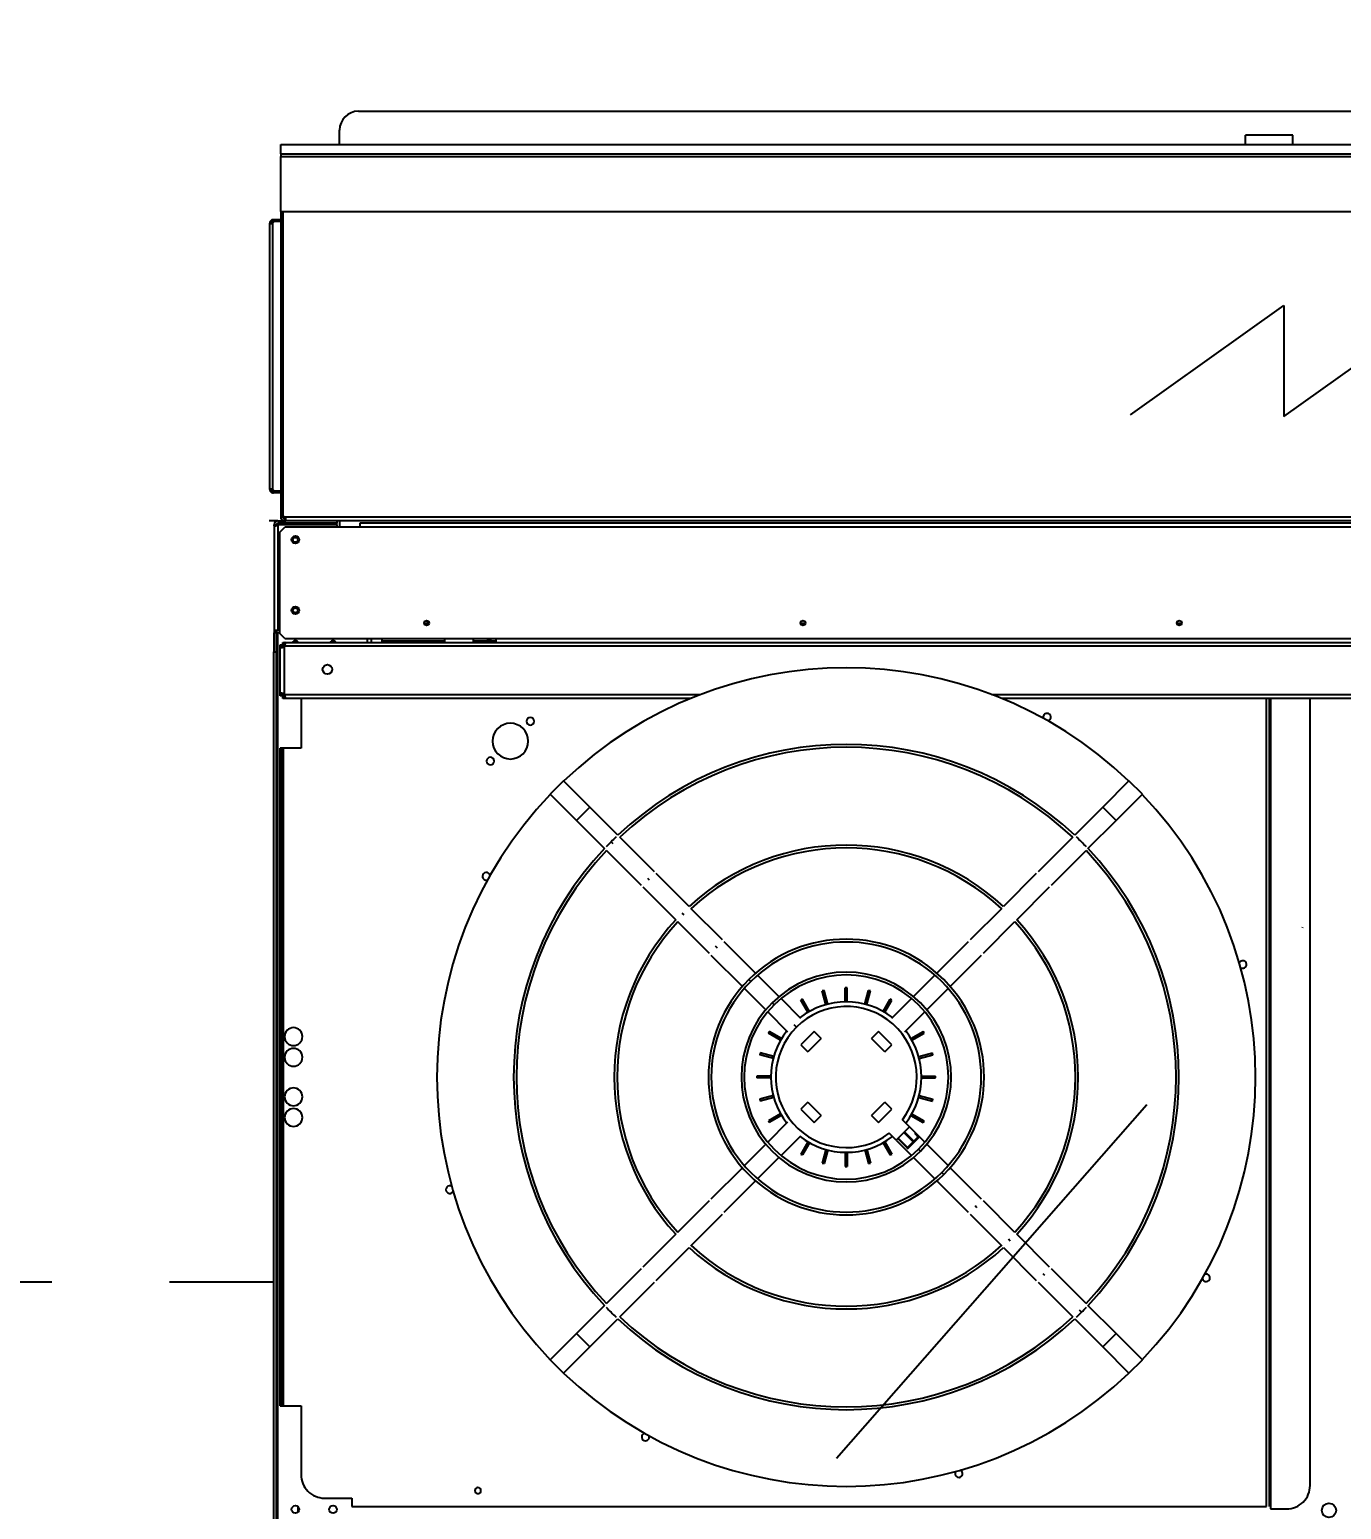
# Model space of a CAD drawing. Header units: millimetres. Extents: x -2755 to 27598, y -1135 to 13405.
# Drawn here: x 20075.2 to 20214.6, y 5515.5 to 5672.8 of the extents above; entities that cross this region are included whole.
import ezdxf

# ---------------------------------------------------------------- set-up
doc = ezdxf.new("R2010")
doc.units = ezdxf.units.MM
doc.header["$LTSCALE"] = 100
doc.linetypes.add('DASHDOT', pattern=[1, 0.5, -0.25, 0, -0.25])
doc.linetypes.add('HIDDEN', pattern=[0.375, 0.25, -0.125])
for name, color, linetype in [('MEKANIK', 7, 'Continuous'), ('OK', 7, 'Continuous'), ('OLCU DIS', 7, 'Continuous')]:
    doc.layers.add(name, color=color, linetype=linetype)
doc.styles.add('olcu', font='romans.shx', dxfattribs={"width": 0.5})
doc.dimstyles.new('1-200', dxfattribs={"dimtxt": 40, "dimasz": 2, "dimexe": 0, "dimexo": 0, "dimgap": 10, "dimtad": 1, "dimdec": 4, "dimrnd": 0.1, "dimzin": 9, "dimdsep": 46, "dimtxsty": 'olcu', "dimblk1": 'SOL', "dimblk2": 'SAG', "dimsah": 1, "dimcen": 0, "dimse1": 1, "dimse2": 1, "dimclre": 13, "dimadec": 0, "dimazin": 0, "dimtfac": 1, "dimtdec": 4, "dimtix": 1, "dimtmove": 2, "dimatfit": 2, "dimldrblk": 'SOL', "dimfxl": 0, "dimtolj": 1, "dimarcsym": 0})

# ---------------------------------------------------------------- blocks, each defined once
blk = doc.blocks.new('SOL')
at = {"color": 0}
for p, q in [((0, 30), (0, -6.962)), ((7.582, 0), (-6.967, 0))]:
    blk.add_line(p, q, dxfattribs=at)
blk.add_circle((0, 0), 3, dxfattribs=at)
blk = doc.blocks.new('SAG')
at = {"color": 0}
for p, q in [((0, -30), (0, 6.962)), ((7.582, 0), (-6.967, 0))]:
    blk.add_line(p, q, dxfattribs=at)
blk.add_circle((0, 0), 3, dxfattribs=at)
blk = doc.blocks.new('*D358')
at = {"layer": 'OLCU DIS', "color": 0, "lineweight": -2, "transparency": 16777216}
blk.add_line((22230, 12198), (22230, 1712), dxfattribs=at)
at = {"layer": 'OLCU DIS', "color": 0, "lineweight": -2, "transparency": 16777216, "xscale": 2, "yscale": 2, "zscale": 2}
for name, p, rotation in [('SOL', (22230, 12200), 90), ('SAG', (22230, 1710), 270)]:
    blk.add_blockref(name, p, dxfattribs=dict(at, rotation=rotation))
at = {"layer": 'OLCU DIS', "color": 0, "transparency": 16777216, "insert": (22200, 6955), "char_height": 40, "attachment_point": 5, "rotation": 90, "style": 'olcu'}
blk.add_mtext('\\A1;10490', dxfattribs=at)
blk = doc.blocks.new('_Open30')
at = {"color": 0, "linetype": 'ByBlock', "lineweight": -2}
for p, q in [((-1, 0.268), (0, 0)), ((0, 0), (-1, -0.268)), ((0, 0), (-1, 0))]:
    blk.add_line(p, q, dxfattribs=at)
blk = doc.blocks.new('*D382')
at = {"layer": 'OLCU DIS', "color": 0, "lineweight": -2, "transparency": 16777216}
blk.add_line((21990, 6028), (21990, 4482), dxfattribs=at)
at = {"layer": 'OLCU DIS', "color": 0, "lineweight": -2, "transparency": 16777216, "xscale": 2, "yscale": 2, "zscale": 2}
for name, p, rotation in [('SOL', (21990, 6030), 90), ('SAG', (21990, 4480), 270)]:
    blk.add_blockref(name, p, dxfattribs=dict(at, rotation=rotation))
at = {"layer": 'OLCU DIS', "color": 0, "transparency": 16777216, "insert": (21960, 5255), "char_height": 40, "attachment_point": 5, "rotation": 90, "style": 'olcu'}
blk.add_mtext('\\A1;1550', dxfattribs=at)
blk = doc.blocks.new('*D399')
at = {"layer": 'OLCU DIS', "color": 0, "lineweight": -2, "transparency": 16777216}
blk.add_line((21870, 5828), (21870, 5652), dxfattribs=at)
at = {"layer": 'OLCU DIS', "color": 0, "lineweight": -2, "transparency": 16777216, "xscale": 2, "yscale": 2, "zscale": 2}
for name, p, rotation in [('SOL', (21870, 5830), 90), ('SAG', (21870, 5650), 270)]:
    blk.add_blockref(name, p, dxfattribs=dict(at, rotation=rotation))
at = {"layer": 'OLCU DIS', "color": 0, "transparency": 16777216, "insert": (21840, 5740), "char_height": 40, "attachment_point": 5, "rotation": 90, "style": 'olcu'}
blk.add_mtext('\\A1;180', dxfattribs=at)
blk = doc.blocks.new('*D400')
at = {"layer": 'OLCU DIS', "color": 0, "lineweight": -2, "transparency": 16777216}
blk.add_line((21870, 5648), (21870, 4482), dxfattribs=at)
at = {"layer": 'OLCU DIS', "color": 0, "lineweight": -2, "transparency": 16777216, "xscale": 2, "yscale": 2, "zscale": 2}
for name, p, rotation in [('SOL', (21870, 5650), 90), ('SAG', (21870, 4480), 270)]:
    blk.add_blockref(name, p, dxfattribs=dict(at, rotation=rotation))
at = {"layer": 'OLCU DIS', "color": 0, "transparency": 16777216, "insert": (21840, 5065), "char_height": 40, "attachment_point": 5, "rotation": 90, "style": 'olcu'}
blk.add_mtext('\\A1;1170', dxfattribs=at)
blk = doc.blocks.new('CH')
at = {"color": 0}
for p, q in [((-993, 35.3), (1067, 35.3)), ((-1075.5, 0), (1149.5, 0)), ((-1075.5, -10), (-1075.5, 0)), ((-1013, 0), (-1013, 15.3)), ((-50, 0), (-50, 9.8)), ((0, 9.8), (-50, 9.8)), ((0, 0), (0, 9.8)), ((-1075.5, -10), (1149.5, -10)), ((-1075.5, -10), (-1075.5, -12.8)), ((-1075.5, -12.8), (1149.5, -12.8)), ((-1075.5, -71.2), (-1075.5, -12.8)), ((-1075.5, -71.2), (-1075.5, -394.8)), ((-1075.5, -71.2), (1149.5, -71.2)), ((-1073, -394.8), (-1073, -71.2)), ((-1073, -394.8), (-1073, -71.2)), ((-1087, -83.2), (-1087, -83.6)), ((-1087, -83.2), (-1086.1, -83.2)), ((-1087, -83.6), (-1086.1, -83.6)), ((-1087, -366.8), (-1087, -83.6)), ((-1086.1, -83.2), (-1085.5, -83.2)), ((-1086.1, -83.6), (-1085.5, -83.6)), ((-1085.5, -83.6), (-1085.5, -83.2)), ((-1083.1, -80.2), (-1084, -80.2)), ((-1084, -81.1), (-1084, -80.2)), ((-1084, -81.7), (-1084, -81.1)), ((-1084, -81.7), (-1083.1, -81.7)), ((-1084, -366.8), (-1084, -83.6)), ((-1075.5, -80.2), (-1083.1, -80.2)), ((-1083.1, -81.7), (-1083.1, -80.2)), ((-1083.1, -81.7), (-1075.5, -81.7)), ((-1083.1, -81.7), (-1075.5, -81.7)), ((-172.3, -287.5), (-9.5, -171.1)), ((-9.5, -171.1), (-9.5, -289.3)), ((-9.5, -289.3), (153.3, -173)), ((-1087, -366.8), (-1086.1, -366.8)), ((-1087, -366.8), (-1087, -367.2)), ((-1087, -367.2), (-1086.1, -367.2)), ((-1086.1, -366.8), (-1085.5, -366.8)), ((-1086.1, -367.2), (-1085.5, -367.2)), ((-1085.5, -367.2), (-1085.5, -366.8)), ((-1083.1, -368.7), (-1084, -368.7)), ((-1084, -368.7), (-1084, -369.3)), ((-1084, -369.3), (-1084, -370.2)), ((-1084, -370.2), (-1083.1, -370.2)), ((-1083.1, -370.2), (-1083.1, -368.7)), ((-1075.5, -368.7), (-1083.1, -368.7)), ((-1083.1, -368.7), (-1075.5, -368.7)), ((-1075.5, -370.2), (-1083.1, -370.2)), ((-1078.5, -400.2), (-1088, -400.2)), ((-1082.5, -404.2), (-1081, -404.2)), ((-1082.5, -404.9), (-1082.5, -404.2)), ((-1082.5, -404.9), (-1082.5, -516.2)), ((-1082.5, -404.9), (-1081, -404.9)), ((-1081, -404.2), (-1080, -404.2)), ((-1081, -404.9), (-1080, -404.9)), ((-1080, -404.2), (-1080, -404.9)), ((-1078.5, -400.2), (-1071.5, -400.2)), ((-1016, -402.7), (-1078.5, -402.7)), ((-1078.5, -404.9), (-1078.5, -516.2)), ((-1016, -404.2), (-1077.7, -404.2)), ((-1016, -402.7), (-1077.1, -402.7)), ((-1076.5, -412), (-1071.2, -406.7)), ((-1073, -394.8), (-1075.5, -394.8)), ((-1075.5, -394.8), (-1075.5, -396.2)), ((-1074, -396.2), (-1075.5, -396.2)), ((-1073, -396.2), (-1074, -396.2)), ((-1073, -396.2), (-1073, -394.8)), ((-1070.7, -397.7), (-1071.5, -397.7)), ((-1071.5, -398.7), (-1071.5, -397.7)), ((-1071.5, -400.2), (-1071.5, -398.7)), ((-1071.5, -400.2), (-1070.7, -400.2)), ((-991.5, -406.7), (-1071.2, -406.7)), ((1144.7, -396.2), (-1070.7, -396.2)), ((-1070.7, -398.7), (-1070.7, -397.7)), ((-1070.7, -400.2), (-1070.7, -398.7)), ((1144.7, -400.2), (-1070.7, -400.2)), ((-1016, -400.2), (-1016, -402.7)), ((-1016, -404.2), (-1016, -402.7)), ((-1016, -404.2), (-1016, -406.7)), ((-1013, -400.2), (-1013, -406.7)), ((-991.5, -402.7), (-991.5, -406.7)), ((1065.5, -402.7), (-991.5, -402.7)), ((1065.5, -406.7), (-991.5, -406.7)), ((-1076.5, -519.8), (-1076.5, -412)), ((-1082.5, -516.2), (-1078.5, -516.2)), ((-1082.5, -516.2), (-1082.5, -519.2)), ((-1080, -519.2), (-1080, -516.2)), ((-1076.5, -516.2), (-1078.5, -516.2)), ((-923.1, -508.7), (-917.9, -508.7)), ((-920.6, -506.1), (-918, -508.7)), ((-523.1, -508.7), (-517.9, -508.7)), ((-123.1, -508.7), (-117.9, -508.7)), ((-1083, -519.2), (-1083, -539.2)), ((-1080, -519.2), (-1083, -519.2)), ((-1080, -539.2), (-1080, -519.2)), ((-1078.5, -519.2), (-1080, -519.2)), ((-1076.5, -519.2), (-1078.5, -519.2)), ((-1078.5, -2383), (-1078.5, -519.2)), ((-1071.2, -525.2), (-1076.5, -519.8)), ((-1076, -531.7), (-1073.5, -531.7)), ((-1076, -533.9), (-1076, -531.7)), ((-1076, -533.9), (-1074.5, -533.9)), ((-1076, -583.9), (-1076, -533.9)), ((-1074.5, -533.9), (-1073.5, -533.9)), ((-1073.5, -529.2), (-1071.2, -529.2)), ((-1073.5, -531.7), (-1073.5, -529.2)), ((-1071.2, -531.7), (-1073.5, -531.7)), ((-1073.5, -531.7), (-1073.5, -533.9)), ((-1072, -533.9), (-1072, -583.9)), ((-1071.2, -525.2), (-846.5, -525.2)), ((-1071.2, -529.2), (1149.2, -529.2)), ((-1071.2, -530.7), (-1071.2, -529.2)), ((-1071.2, -531.7), (-1071.2, -530.7)), ((1149.2, -533.2), (-1071.2, -533.2)), ((-1057, -529.2), (-1057, -529)), ((-983.5, -529.2), (-983.5, -525.2)), ((-979, -529.2), (-979, -525.2)), ((-968, -525.2), (-968, -527.7)), ((-968, -527.7), (-968, -529.2)), ((-968, -527.7), (-901, -527.7)), ((-901, -527.7), (-901, -525.2)), ((-901, -529.2), (-901, -527.7)), ((-871, -525.2), (-871, -527.7)), ((-871, -527.7), (-871, -529.2)), ((-871, -527.7), (-846.5, -527.7)), ((-846.5, -525.2), (920.5, -525.2)), ((-846.5, -529.2), (-846.5, -525.2)), ((-1083, -1946.6), (-1083, -539.2)), ((-1083, -539.2), (-1080, -539.2)), ((-1080, -1946.6), (-1080, -539.2)), ((-1074.5, -583.9), (-1076, -583.9)), ((-1076, -586.2), (-1076, -583.9)), ((-1073.5, -586.2), (-1076, -586.2)), ((-1073.5, -583.9), (-1074.5, -583.9)), ((-1073.5, -583.9), (-1073.5, -586.2)), ((-1073.5, -588.7), (-1073.5, -586.2)), ((-1073.5, -586.2), (-1071.2, -586.2)), ((-1071.2, -588.7), (-1073.5, -588.7)), ((-1071.2, -584.7), (-629.4, -584.7)), ((-1071.2, -587.1), (-1071.2, -586.2)), ((-1071.2, -588.7), (-1071.2, -587.1)), ((-639.5, -588.7), (-1071.2, -588.7)), ((-1054, -588.7), (-1054, -641.7)), ((-319.6, -584.7), (397.6, -584.7)), ((387.5, -588.7), (-309.5, -588.7)), ((-28, -1447.7), (-28, -588.7)), ((-25, -588.7), (-25, -1447.7)), ((-23.5, -588.7), (-23.5, -1450.2)), ((18.5, -1425.2), (18.5, -588.7)), ((-1074.5, -641.7), (-1076, -641.7)), ((-1076, -649), (-1076, -641.7)), ((-1074.5, -641.7), (-1074.5, -649)), ((-1073, -641.7), (-1074.5, -641.7)), ((-1054, -641.7), (-1073, -641.7)), ((-1073, -641.7), (-1073, -1340.7)), ((-1074.5, -649), (-1076, -649)), ((-1076, -666.7), (-1076, -649)), ((-1074.5, -649), (-1074.5, -666.7)), ((-1076, -666.7), (-1074.5, -666.7)), ((-1076, -1315.7), (-1076, -666.7)), ((-1074.5, -1315.7), (-1074.5, -666.7)), ((-775, -676.5), (-789.2, -690.7)), ((-789.2, -690.7), (-761.3, -718.6)), ((-747.1, -704.4), (-775, -676.5)), ((-174, -676.5), (-201.9, -704.4)), ((-187.7, -718.6), (-159.8, -690.7)), ((-159.8, -690.7), (-174, -676.5)), ((-747.1, -704.4), (-761.3, -718.6)), ((-717.3, -734.3), (-747.1, -704.4)), ((-201.9, -704.4), (-231.7, -734.3)), ((-187.7, -718.6), (-201.9, -704.4)), ((-761.3, -718.6), (-731.4, -748.4)), ((-217.6, -748.4), (-187.7, -718.6)), ((-678.3, -773.2), (-715.2, -736.3)), ((-233.8, -736.3), (-270.7, -773.2)), ((-729.4, -750.4), (-692.5, -787.4)), ((-722.4, -743.3), (-724.5, -741.2)), ((-256.5, -787.4), (-219.6, -750.4)), ((-683.7, -782), (-685.5, -780.2)), ((-641.6, -810), (-676.5, -775)), ((-272.5, -775), (-307.4, -810)), ((-690.6, -789.2), (-655.7, -824.1)), ((-293.3, -824.1), (-258.4, -789.2)), ((-646.9, -818.8), (-648.8, -816.9)), ((-606.2, -845.4), (-639.7, -811.9)), ((-309.3, -811.9), (-342.8, -845.4)), ((-653.8, -826), (-620.3, -859.5)), ((-328.7, -859.5), (-295.2, -826)), ((-570.8, -880.8), (-604.1, -847.4)), ((-344.9, -847.4), (-378.2, -880.8)), ((-618.3, -861.6), (-584.9, -894.9)), ((-611.4, -854.3), (-613.4, -852.2)), ((-364.1, -894.9), (-330.7, -861.6)), ((-576, -889.7), (-578.1, -887.6)), ((-546, -905.6), (-568.7, -882.9)), ((-473.5, -896.2), (-475.5, -896.2)), ((-475.5, -911.2), (-475.5, -896.2)), ((-473.5, -911.2), (-473.5, -896.2)), ((-380.3, -882.9), (-403, -905.6)), ((-582.8, -897), (-560.1, -919.7)), ((-522.7, -928.9), (-543.8, -907.7)), ((-521.1, -908.4), (-522.9, -909.4)), ((-515.4, -922.4), (-522.9, -909.4)), ((-513.6, -921.4), (-521.1, -908.4)), ((-498.1, -899.2), (-500.1, -899.7)), ((-496.2, -914.2), (-500.1, -899.7)), ((-494.2, -913.7), (-498.1, -899.2)), ((-454.8, -913.7), (-450.9, -899.2)), ((-452.8, -914.2), (-448.9, -899.7)), ((-448.9, -899.7), (-450.9, -899.2)), ((-435.4, -921.4), (-427.9, -908.4)), ((-433.6, -922.4), (-426.1, -909.4)), ((-426.1, -909.4), (-427.9, -908.4)), ((-405.2, -907.7), (-426.3, -928.9)), ((-388.9, -919.7), (-366.2, -897)), ((-558, -921.9), (-536.8, -943)), ((-551.2, -914.5), (-553.3, -912.3)), ((-412.2, -943), (-391, -921.9)), ((-556.3, -942.8), (-557.3, -944.6)), ((-543.3, -950.3), (-556.3, -942.8)), ((-530.3, -935.4), (-527.5, -938.2)), ((-508.7, -942.8), (-522.9, -957)), ((-501.3, -950.3), (-508.7, -942.8)), ((-440.3, -942.8), (-447.7, -950.3)), ((-426.1, -957), (-440.3, -942.8)), ((-405.7, -950.3), (-392.7, -942.8)), ((-391.7, -944.6), (-392.7, -942.8)), ((-544.3, -952.1), (-557.3, -944.6)), ((-522.9, -957), (-515.4, -964.4)), ((-501.3, -950.3), (-515.4, -964.4)), ((-433.6, -964.4), (-447.7, -950.3)), ((-433.6, -964.4), (-426.1, -957)), ((-404.7, -952.1), (-391.7, -944.6)), ((-566, -965.6), (-566.5, -967.6)), ((-552, -971.5), (-566.5, -967.6)), ((-551.5, -969.5), (-566, -965.6)), ((-397.5, -969.5), (-383, -965.6)), ((-397, -971.5), (-382.5, -967.6)), ((-382.5, -967.6), (-383, -965.6)), ((-554.5, -990.2), (-569.5, -990.2)), ((-569.5, -990.2), (-569.5, -992.2)), ((-394.5, -990.2), (-379.5, -990.2)), ((-379.5, -992.2), (-379.5, -990.2)), ((-554.5, -992.2), (-569.5, -992.2)), ((-394.5, -992.2), (-379.5, -992.2)), ((-552, -1010.9), (-566.5, -1014.8)), ((-566.5, -1014.8), (-566, -1016.7)), ((-551.5, -1012.9), (-566, -1016.7)), ((-515.4, -1018), (-522.9, -1025.4)), ((-515.4, -1018), (-501.3, -1032.1)), ((-447.7, -1032.1), (-433.6, -1018)), ((-426.1, -1025.4), (-433.6, -1018)), ((-397.5, -1012.9), (-383, -1016.7)), ((-397, -1010.9), (-382.5, -1014.8)), ((-383, -1016.7), (-382.5, -1014.8)), ((-544.3, -1030.3), (-557.3, -1037.8)), ((-557.3, -1037.8), (-556.3, -1039.6)), ((-543.3, -1032.1), (-556.3, -1039.6)), ((-522.9, -1025.4), (-508.7, -1039.6)), ((-508.7, -1039.6), (-501.3, -1032.1)), ((-447.7, -1032.1), (-440.3, -1039.6)), ((-440.3, -1039.6), (-426.1, -1025.4)), ((-407.3, -1044.2), (-414.9, -1036.7)), ((-405.7, -1032.1), (-392.7, -1039.6)), ((-404.7, -1030.3), (-391.7, -1037.8)), ((-392.7, -1039.6), (-391.7, -1037.8)), ((-536.8, -1039.3), (-558, -1060.5)), ((-543.8, -1074.7), (-522.7, -1053.5)), ((-421.5, -1058.4), (-429, -1050.8)), ((-407.3, -1044.2), (-421.5, -1058.4)), ((-413.2, -1050.2), (-403.4, -1060)), ((-412.9, -1049.8), (-403, -1059.7)), ((-402.7, -1059.4), (-412.6, -1049.5)), ((-391, -1060.5), (-407.3, -1044.2)), ((-402.1, -1050.7), (-398.1, -1054.8)), ((-400.3, -1052.1), (-397.9, -1054.6)), ((-399.2, -1053.2), (-397.8, -1054.5)), ((-560.1, -1062.6), (-582.8, -1085.3)), ((-515.4, -1060), (-522.9, -1073)), ((-513.6, -1061), (-521.1, -1074)), ((-496.2, -1068.2), (-500.1, -1082.7)), ((-494.2, -1068.7), (-498.1, -1083.2)), ((-454.8, -1068.7), (-450.9, -1083.2)), ((-452.8, -1068.2), (-448.9, -1082.7)), ((-435.4, -1061), (-427.9, -1074)), ((-433.6, -1060), (-426.1, -1073)), ((-421.5, -1058.4), (-405.2, -1074.7)), ((-419.7, -1056.6), (-409.8, -1066.5)), ((-419.5, -1056.4), (-409.6, -1066.3)), ((-409.3, -1066), (-419.2, -1056.1)), ((-409.8, -1066.5), (-410.4, -1067.1)), ((-409.8, -1066.5), (-409.6, -1066.3)), ((-409.7, -1067.4), (-409.1, -1066.8)), ((-409.6, -1066.3), (-409.3, -1066)), ((-403.4, -1060), (-409.3, -1066)), ((-409, -1067.1), (-408.4, -1066.5)), ((-408.8, -1066.5), (-402.8, -1060.5)), ((-408.4, -1066.5), (-402.4, -1060.5)), ((-403.4, -1060), (-403.1, -1059.8)), ((-403.1, -1059.8), (-403, -1059.7)), ((-402.4, -1060.5), (-403.1, -1059.8)), ((-403, -1059.7), (-402.7, -1059.4)), ((-398.1, -1054.8), (-402.7, -1059.4)), ((-402.4, -1060.5), (-397.8, -1055.9)), ((-402.3, -1060), (-397.7, -1055.4)), ((-398.1, -1054.8), (-397.9, -1054.6)), ((-397.9, -1054.6), (-397.8, -1054.5)), ((-395.7, -1070), (-397.8, -1067.9)), ((-366.2, -1085.3), (-388.9, -1062.6)), ((-568.7, -1099.5), (-546, -1076.8)), ((-522.9, -1073), (-521.1, -1074)), ((-500.1, -1082.7), (-498.1, -1083.2)), ((-475.5, -1071.2), (-475.5, -1086.2)), ((-473.5, -1071.2), (-473.5, -1086.2)), ((-450.9, -1083.2), (-448.9, -1082.7)), ((-427.9, -1074), (-426.1, -1073)), ((-403, -1076.8), (-380.3, -1099.5)), ((-584.9, -1087.5), (-618.3, -1120.8)), ((-475.5, -1086.2), (-473.5, -1086.2)), ((-370.9, -1094.8), (-373, -1092.7)), ((-330.7, -1120.8), (-364.1, -1087.5)), ((-604.1, -1134.9), (-570.8, -1101.6)), ((-378.2, -1101.6), (-344.9, -1134.9)), ((-620.3, -1122.9), (-653.8, -1156.3)), ((-335.6, -1130.1), (-337.6, -1128)), ((-295.2, -1156.3), (-328.7, -1122.9)), ((-639.7, -1170.5), (-606.2, -1137)), ((-342.8, -1137), (-309.3, -1170.5)), ((-655.7, -1158.3), (-690.6, -1193.2)), ((-300.2, -1165.5), (-302.1, -1163.5)), ((-258.4, -1193.2), (-293.3, -1158.3)), ((-676.5, -1207.3), (-641.6, -1172.4)), ((-307.4, -1172.4), (-272.5, -1207.3)), ((-692.5, -1195), (-729.4, -1231.9)), ((-219.6, -1231.9), (-256.5, -1195)), ((-715.2, -1246.1), (-678.3, -1209.2)), ((-270.7, -1209.2), (-233.8, -1246.1)), ((-263.5, -1202.2), (-265.3, -1200.4)), ((-731.4, -1234), (-761.3, -1263.8)), ((-224.5, -1241.2), (-226.6, -1239.1)), ((-187.7, -1263.8), (-217.6, -1234)), ((-747.1, -1278), (-717.3, -1248.1)), ((-231.7, -1248.1), (-201.9, -1278)), ((-761.3, -1263.8), (-789.2, -1291.7)), ((-761.3, -1263.8), (-747.1, -1278)), ((-201.9, -1278), (-187.7, -1263.8)), ((-159.8, -1291.7), (-187.7, -1263.8)), ((-775, -1305.9), (-747.1, -1278)), ((-201.9, -1278), (-174, -1305.9)), ((-789.2, -1291.7), (-775, -1305.9)), ((-174, -1305.9), (-159.8, -1291.7)), ((-1074.5, -1315.7), (-1076, -1315.7)), ((-1076, -1333.4), (-1076, -1315.7)), ((-1074.5, -1315.7), (-1074.5, -1333.4)), ((-1076, -1333.4), (-1074.5, -1333.4)), ((-1076, -1340.7), (-1076, -1333.4)), ((-1074.5, -1333.4), (-1074.5, -1340.7)), ((-1076, -1340.7), (-1074.5, -1340.7)), ((-1074.5, -1340.7), (-1073, -1340.7)), ((-1073, -1340.7), (-1054, -1340.7)), ((-1054, -1340.7), (-1054, -1413.7)), ((-1029, -1438.7), (-1000, -1438.7)), ((-1000, -1438.7), (-1000, -1447.7)), ((-1057, -1453.4), (-1057, -1448)), ((-1000, -1447.7), (-28, -1447.7)), ((-23.5, -1450.2), (-6.5, -1450.2))]:
    blk.add_line(p, q, dxfattribs=at)
at = {"color": 0, "flags": 128}
for points in [[(-1084, -80.2), (-1084.2, -80.2), (-1084.3, -80.2), (-1084.5, -80.2), (-1084.7, -80.3), (-1084.9, -80.3), (-1085.1, -80.4), (-1085.2, -80.5), (-1085.4, -80.6), (-1085.6, -80.7), (-1085.8, -80.8), (-1085.9, -81), (-1086.1, -81.1), (-1086.2, -81.3), (-1086.3, -81.4), (-1086.4, -81.6), (-1086.6, -81.8), (-1086.7, -81.9), (-1086.7, -82.1), (-1086.8, -82.3), (-1086.9, -82.5), (-1086.9, -82.7), (-1087, -82.8), (-1087, -83), (-1087, -83.2)], [(-1087, -83.6), (-1087, -83.6), (-1087, -83.7), (-1086.9, -83.8), (-1086.9, -83.9), (-1086.8, -83.9), (-1086.7, -84), (-1086.7, -84), (-1086.6, -84.1), (-1086.4, -84.1), (-1086.3, -84.1), (-1086.2, -84.1), (-1086.1, -84.1), (-1085.9, -84.1), (-1085.8, -84.1), (-1085.6, -84.1), (-1085.4, -84.1), (-1085.2, -84), (-1085.1, -84), (-1084.9, -83.9), (-1084.7, -83.9), (-1084.5, -83.8), (-1084.3, -83.7), (-1084.2, -83.6), (-1084, -83.6)], [(-1085.5, -83.2), (-1085.5, -83.1), (-1085.5, -83), (-1085.5, -82.9), (-1085.4, -82.8), (-1085.4, -82.8), (-1085.4, -82.7), (-1085.3, -82.6), (-1085.3, -82.5), (-1085.2, -82.4), (-1085.2, -82.3), (-1085.1, -82.2), (-1085, -82.1), (-1085, -82.1), (-1084.9, -82), (-1084.8, -81.9), (-1084.7, -81.9), (-1084.6, -81.8), (-1084.5, -81.8), (-1084.4, -81.8), (-1084.4, -81.7), (-1084.3, -81.7), (-1084.2, -81.7), (-1084.1, -81.7), (-1084, -81.7)], [(-1085.3, -84), (-1085.3, -84), (-1085.3, -84), (-1085.3, -84), (-1085.4, -84), (-1085.4, -84), (-1085.4, -84), (-1085.4, -83.9), (-1085.4, -83.9), (-1085.4, -83.9), (-1085.4, -83.9), (-1085.4, -83.9), (-1085.4, -83.9), (-1085.5, -83.8), (-1085.5, -83.8), (-1085.5, -83.8), (-1085.5, -83.8), (-1085.5, -83.7), (-1085.5, -83.7), (-1085.5, -83.7), (-1085.5, -83.7), (-1085.5, -83.6), (-1085.5, -83.6), (-1085.5, -83.6), (-1085.5, -83.6)], [(-1084, -366.8), (-1084.2, -366.7), (-1084.3, -366.7), (-1084.5, -366.6), (-1084.7, -366.5), (-1084.9, -366.4), (-1085.1, -366.4), (-1085.2, -366.3), (-1085.4, -366.3), (-1085.6, -366.3), (-1085.8, -366.3), (-1085.9, -366.3), (-1086.1, -366.2), (-1086.2, -366.3), (-1086.3, -366.3), (-1086.4, -366.3), (-1086.6, -366.3), (-1086.7, -366.4), (-1086.7, -366.4), (-1086.8, -366.5), (-1086.9, -366.5), (-1086.9, -366.6), (-1087, -366.7), (-1087, -366.7), (-1087, -366.8)], [(-1087, -367.2), (-1087, -367.4), (-1087, -367.5), (-1086.9, -367.7), (-1086.9, -367.9), (-1086.8, -368.1), (-1086.7, -368.3), (-1086.7, -368.4), (-1086.6, -368.6), (-1086.4, -368.8), (-1086.3, -369), (-1086.2, -369.1), (-1086.1, -369.3), (-1085.9, -369.4), (-1085.8, -369.6), (-1085.6, -369.7), (-1085.4, -369.8), (-1085.2, -369.9), (-1085.1, -370), (-1084.9, -370.1), (-1084.7, -370.1), (-1084.5, -370.1), (-1084.3, -370.2), (-1084.2, -370.2), (-1084, -370.2)], [(-1085.5, -366.8), (-1085.5, -366.8), (-1085.5, -366.8), (-1085.5, -366.7), (-1085.5, -366.7), (-1085.5, -366.7), (-1085.5, -366.7), (-1085.5, -366.6), (-1085.5, -366.6), (-1085.5, -366.6), (-1085.5, -366.6), (-1085.5, -366.6), (-1085.4, -366.5), (-1085.4, -366.5), (-1085.4, -366.5), (-1085.4, -366.5), (-1085.4, -366.5), (-1085.4, -366.4), (-1085.4, -366.4), (-1085.4, -366.4), (-1085.4, -366.4), (-1085.3, -366.4), (-1085.3, -366.4), (-1085.3, -366.3), (-1085.3, -366.3)], [(-1084, -368.7), (-1084.1, -368.7), (-1084.2, -368.7), (-1084.3, -368.7), (-1084.4, -368.7), (-1084.4, -368.6), (-1084.5, -368.6), (-1084.6, -368.5), (-1084.7, -368.5), (-1084.8, -368.4), (-1084.9, -368.4), (-1085, -368.3), (-1085, -368.2), (-1085.1, -368.2), (-1085.2, -368.1), (-1085.2, -368), (-1085.3, -367.9), (-1085.3, -367.8), (-1085.4, -367.7), (-1085.4, -367.6), (-1085.4, -367.5), (-1085.5, -367.5), (-1085.5, -367.4), (-1085.5, -367.3), (-1085.5, -367.2)], [(-1078.5, -404.9), (-1078.7, -405), (-1079, -405.1), (-1079.2, -405.2), (-1079.5, -405.3), (-1079.7, -405.4), (-1080, -405.4), (-1080.2, -405.5), (-1080.4, -405.5), (-1080.6, -405.5), (-1080.9, -405.6), (-1081.1, -405.6), (-1081.3, -405.6), (-1081.4, -405.6), (-1081.6, -405.6), (-1081.8, -405.5), (-1081.9, -405.5), (-1082, -405.5), (-1082.2, -405.4), (-1082.3, -405.4), (-1082.3, -405.3), (-1082.4, -405.2), (-1082.5, -405.1), (-1082.5, -405), (-1082.5, -404.9)], [(-1080, -404.9), (-1080, -405), (-1080, -405), (-1080, -405), (-1080, -405), (-1080, -405.1), (-1080, -405.1), (-1080, -405.1), (-1080, -405.1), (-1080, -405.1), (-1080, -405.2), (-1080, -405.2), (-1080, -405.2), (-1080, -405.2), (-1080, -405.2), (-1080, -405.3), (-1079.9, -405.3), (-1079.9, -405.3), (-1079.9, -405.3), (-1079.9, -405.3), (-1079.9, -405.3), (-1079.9, -405.4), (-1079.9, -405.4), (-1079.9, -405.4), (-1079.9, -405.4)], [(-1075.5, -396.2), (-1075.5, -396.4), (-1075.5, -396.7), (-1075.4, -396.9), (-1075.4, -397.1), (-1075.3, -397.4), (-1075.2, -397.6), (-1075.1, -397.9), (-1075, -398.1), (-1074.8, -398.3), (-1074.7, -398.6), (-1074.5, -398.8), (-1074.3, -399), (-1074.1, -399.1), (-1073.9, -399.3), (-1073.7, -399.5), (-1073.4, -399.6), (-1073.2, -399.7), (-1072.9, -399.9), (-1072.7, -400), (-1072.5, -400), (-1072.2, -400.1), (-1072, -400.2), (-1071.7, -400.2), (-1071.5, -400.2)], [(-1071.5, -397.7), (-1071.6, -397.7), (-1071.7, -397.7), (-1071.8, -397.7), (-1071.9, -397.6), (-1071.9, -397.6), (-1072, -397.6), (-1072.1, -397.5), (-1072.2, -397.5), (-1072.3, -397.4), (-1072.4, -397.4), (-1072.5, -397.3), (-1072.6, -397.2), (-1072.6, -397.2), (-1072.7, -397.1), (-1072.8, -397), (-1072.8, -396.9), (-1072.9, -396.8), (-1072.9, -396.7), (-1072.9, -396.6), (-1073, -396.6), (-1073, -396.5), (-1073, -396.4), (-1073, -396.3), (-1073, -396.2)], [(-1070.7, -400.2), (-1070.7, -400.2), (-1070.6, -400.2), (-1070.5, -400.1), (-1070.4, -400), (-1070.3, -400), (-1070.3, -399.9), (-1070.2, -399.7), (-1070.2, -399.6), (-1070.2, -399.5), (-1070.1, -399.3), (-1070.1, -399.1), (-1070.1, -399), (-1070.1, -398.8), (-1070.1, -398.6), (-1070.2, -398.3), (-1070.2, -398.1), (-1070.2, -397.9), (-1070.3, -397.6), (-1070.3, -397.4), (-1070.4, -397.1), (-1070.5, -396.9), (-1070.6, -396.7), (-1070.7, -396.4), (-1070.7, -396.2)], [(-1070.3, -397.6), (-1070.3, -397.6), (-1070.3, -397.6), (-1070.3, -397.6), (-1070.3, -397.6), (-1070.4, -397.6), (-1070.4, -397.6), (-1070.4, -397.6), (-1070.4, -397.6), (-1070.4, -397.6), (-1070.4, -397.7), (-1070.5, -397.7), (-1070.5, -397.7), (-1070.5, -397.7), (-1070.5, -397.7), (-1070.5, -397.7), (-1070.6, -397.7), (-1070.6, -397.7), (-1070.6, -397.7), (-1070.6, -397.7), (-1070.7, -397.7), (-1070.7, -397.7), (-1070.7, -397.7), (-1070.7, -397.7), (-1070.7, -397.7)], [(-1076, -533.9), (-1076, -534), (-1076, -534.1), (-1075.9, -534.2), (-1075.9, -534.3), (-1075.8, -534.3), (-1075.8, -534.4), (-1075.7, -534.4), (-1075.5, -534.5), (-1075.4, -534.5), (-1075.3, -534.6), (-1075.1, -534.6), (-1074.9, -534.6), (-1074.7, -534.6), (-1074.5, -534.6), (-1074.3, -534.5), (-1074, -534.5), (-1073.8, -534.5), (-1073.5, -534.4), (-1073.3, -534.4), (-1073, -534.3), (-1072.8, -534.2), (-1072.5, -534.1), (-1072.3, -534), (-1072, -533.9)], [(-1073.4, -534.4), (-1073.4, -534.4), (-1073.4, -534.4), (-1073.4, -534.4), (-1073.4, -534.3), (-1073.4, -534.3), (-1073.4, -534.3), (-1073.5, -534.3), (-1073.5, -534.3), (-1073.5, -534.3), (-1073.5, -534.2), (-1073.5, -534.2), (-1073.5, -534.2), (-1073.5, -534.2), (-1073.5, -534.2), (-1073.5, -534.1), (-1073.5, -534.1), (-1073.5, -534.1), (-1073.5, -534.1), (-1073.5, -534.1), (-1073.5, -534), (-1073.5, -534), (-1073.5, -534), (-1073.5, -534), (-1073.5, -533.9)], [(-1071.2, -533.2), (-1071.2, -533), (-1071.1, -532.8), (-1071, -532.5), (-1070.9, -532.3), (-1070.9, -532.1), (-1070.8, -531.8), (-1070.7, -531.6), (-1070.7, -531.3), (-1070.7, -531.1), (-1070.6, -530.9), (-1070.6, -530.6), (-1070.6, -530.4), (-1070.6, -530.2), (-1070.6, -530.1), (-1070.6, -529.9), (-1070.7, -529.7), (-1070.7, -529.6), (-1070.8, -529.5), (-1070.8, -529.4), (-1070.9, -529.3), (-1071, -529.3), (-1071, -529.2), (-1071.1, -529.2), (-1071.2, -529.2)], [(-1071.2, -531.7), (-1071.2, -531.7), (-1071.2, -531.7), (-1071.2, -531.7), (-1071.2, -531.7), (-1071.1, -531.7), (-1071.1, -531.7), (-1071.1, -531.7), (-1071.1, -531.7), (-1071.1, -531.7), (-1071, -531.7), (-1071, -531.7), (-1071, -531.7), (-1071, -531.7), (-1071, -531.7), (-1070.9, -531.7), (-1070.9, -531.7), (-1070.9, -531.7), (-1070.9, -531.7), (-1070.9, -531.7), (-1070.8, -531.8), (-1070.8, -531.8), (-1070.8, -531.8), (-1070.8, -531.8), (-1070.8, -531.8)], [(-1072, -583.9), (-1072.2, -583.8), (-1072.4, -583.8), (-1072.7, -583.7), (-1072.9, -583.6), (-1073.1, -583.5), (-1073.4, -583.5), (-1073.6, -583.4), (-1073.9, -583.4), (-1074.1, -583.4), (-1074.3, -583.3), (-1074.5, -583.3), (-1074.8, -583.3), (-1074.9, -583.3), (-1075.1, -583.3), (-1075.3, -583.3), (-1075.4, -583.4), (-1075.6, -583.4), (-1075.7, -583.5), (-1075.8, -583.5), (-1075.9, -583.6), (-1075.9, -583.7), (-1076, -583.7), (-1076, -583.8), (-1076, -583.9)], [(-1073.5, -583.9), (-1073.5, -583.9), (-1073.5, -583.9), (-1073.5, -583.9), (-1073.5, -583.9), (-1073.5, -583.8), (-1073.5, -583.8), (-1073.5, -583.8), (-1073.5, -583.8), (-1073.5, -583.7), (-1073.5, -583.7), (-1073.5, -583.7), (-1073.5, -583.7), (-1073.5, -583.7), (-1073.5, -583.6), (-1073.5, -583.6), (-1073.5, -583.6), (-1073.5, -583.6), (-1073.4, -583.6), (-1073.4, -583.6), (-1073.4, -583.5), (-1073.4, -583.5), (-1073.4, -583.5), (-1073.4, -583.5), (-1073.4, -583.5)], [(-1071.2, -588.7), (-1071.2, -588.7), (-1071.1, -588.7), (-1071, -588.6), (-1070.9, -588.6), (-1070.9, -588.5), (-1070.8, -588.5), (-1070.7, -588.4), (-1070.7, -588.2), (-1070.7, -588.1), (-1070.6, -587.9), (-1070.6, -587.8), (-1070.6, -587.6), (-1070.6, -587.4), (-1070.6, -587.2), (-1070.6, -587), (-1070.7, -586.7), (-1070.7, -586.5), (-1070.8, -586.2), (-1070.8, -586), (-1070.9, -585.7), (-1071, -585.5), (-1071, -585.2), (-1071.1, -584.9), (-1071.2, -584.7)], [(-1070.8, -586.1), (-1070.8, -586.1), (-1070.8, -586.1), (-1070.8, -586.1), (-1070.8, -586.1), (-1070.9, -586.1), (-1070.9, -586.1), (-1070.9, -586.1), (-1070.9, -586.2), (-1070.9, -586.2), (-1071, -586.2), (-1071, -586.2), (-1071, -586.2), (-1071, -586.2), (-1071, -586.2), (-1071, -586.2), (-1071.1, -586.2), (-1071.1, -586.2), (-1071.1, -586.2), (-1071.1, -586.2), (-1071.2, -586.2), (-1071.2, -586.2), (-1071.2, -586.2), (-1071.2, -586.2), (-1071.2, -586.2)]]:
    blk.add_lwpolyline(points, dxfattribs=at)
at = {"color": 0}
for centre, radius in [((-1060, -420.2), 4.05), ((-1060, -420.2), 2.6), ((-1060, -495.2), 4.05), ((-1060, -495.2), 2.6), ((-920.5, -508.7), 2.6), ((-520.5, -508.7), 2.6), ((-120.5, -508.7), 2.6), ((-1026, -557.9), 5), ((-1060, -1450.7), 4.05), ((-1020, -1450.7), 4.05), ((38.5, -1451.7), 7.55)]:
    blk.add_circle(centre, radius, dxfattribs=at)
for centre, radius, start, end in [((-993, 15.3), 20, 90, 180), ((-1085.6, -81.5), 2.6, 309.3725, 356.4865), ((-1085.6, -368.8), 2.6, 3.5135, 50.6275), ((-1078.5, -404.2), 4, 90, 180), ((-1078.5, -404.2), 1.5, 90, 180), ((-1080.5, -402.2), 3.35, 305.882, 324.118), ((-1080.5, -402.2), 3.35, 324.118, 351.9251), ((-1073.5, -398.2), 3.35, 35.882, 81.8745), ((-1074, -531.2), 3.35, 305.882, 324.118), ((-1060, -531.7), 4.05, 38.1181, 141.8819), ((-1020, -531.7), 4.05, 38.1181, 141.8819), ((-854, -524.2), 2.6, 202.6199, 337.3801), ((-474.5, -991.2), 435, 46.3173, 133.6827), ((-1074, -586.7), 3.35, 35.882, 54.118), ((-810.3, -613), 4.05, 90, 270), ((-810.3, -613), 4.05, 270, 90), ((-261.1, -608.7), 4.05, 90, 198.8404), ((-261.1, -608.7), 4.05, 282.8504, 90), ((-831.5, -634.2), 19, 90, 270), ((-831.5, -634.2), 19, 270, 90), ((-474.5, -991.2), 353.5, 46.621, 133.379), ((-474.5, -991.2), 350.5, 46.6349, 133.3651), ((-852.7, -655.4), 4.05, 90, 270), ((-852.7, -655.4), 4.05, 270, 90), ((-474.5, -991.2), 435, 136.3173, 223.6827), ((-474.5, -991.2), 435, 316.3173, 43.6827), ((-474.5, -991.2), 353.5, 133.7932, 135), ((-474.5, -991.2), 353.5, 43.7932, 46.2068), ((-474.5, -991.2), 353.5, 136.621, 223.379), ((-474.5, -991.2), 350.5, 136.6349, 223.3651), ((-474.5, -991.2), 353.5, 135, 136.2068), ((-474.5, -991.2), 246.5, 47.325, 132.675), ((-474.5, -991.2), 243.5, 47.3537, 132.6463), ((-474.5, -991.2), 350.5, 316.6349, 43.3651), ((-474.5, -991.2), 353.5, 316.621, 43.379), ((-857, -777.8), 4.05, 12.8504, 180), ((-857, -777.8), 4.05, 180, 288.8404), ((-474.5, -991.2), 246.5, 137.325, 222.675), ((-474.5, -991.2), 243.5, 137.3537, 222.6463), ((-474.5, -991.2), 243.5, 317.3537, 42.6463), ((-474.5, -991.2), 246.5, 317.325, 42.675), ((-474.5, -991.2), 146.5, 315, 135), ((-474.5, -991.2), 143.5, 315, 135), ((-474.5, -991.2), 111.5, 315, 135), ((-53.1, -871.6), 4.05, 45, 153.8404), ((-53.1, -871.6), 4.05, 237.8504, 45), ((-474.5, -991.2), 146.5, 135, 315), ((-474.5, -991.2), 143.5, 135, 315), ((-474.5, -991.2), 108.5, 315, 135), ((-474.5, -991.2), 80, 52.1808, 127.8192), ((-474.5, -991.2), 111.5, 135, 315), ((-474.5, -991.2), 108.5, 135, 315), ((-474.5, -991.2), 75, 322.6623, 135), ((-1062, -948.2), 9.5, 90, 270), ((-1062, -948.2), 9.5, 270, 90), ((-474.5, -991.2), 80, 142.1808, 217.8192), ((-474.5, -991.2), 75, 135, 307.3377), ((-474.5, -991.2), 80, 322.1808, 37.8192), ((-1062, -970.2), 9.5, 90, 270), ((-1062, -970.2), 9.5, 270, 90), ((-1062, -1012.2), 9.5, 90, 270), ((-1062, -1012.2), 9.5, 270, 90), ((-1062, -1034.2), 9.5, 90, 270), ((-1062, -1034.2), 9.5, 270, 90), ((-474.5, -991.2), 80, 232.1808, 307.8192), ((-398.5, -1055.2), 1, 315, 45), ((-895.9, -1110.8), 4.05, 57.8504, 225), ((-895.9, -1110.8), 4.05, 225, 333.8404), ((-474.5, -991.2), 246.5, 227.325, 312.675), ((-474.5, -991.2), 243.5, 227.3537, 312.6463), ((-92, -1204.6), 4.05, 192.8504, 0), ((-92, -1204.6), 4.05, 0, 108.8404), ((-474.5, -991.2), 353.5, 223.7932, 226.2068), ((-474.5, -991.2), 353.5, 313.7932, 315), ((-474.5, -991.2), 353.5, 315, 316.2068), ((-474.5, -991.2), 353.5, 226.621, 313.379), ((-474.5, -991.2), 350.5, 226.6349, 313.3651), ((-474.5, -991.2), 435, 226.3173, 313.6827), ((-687.9, -1373.7), 4.05, 102.8504, 270), ((-687.9, -1373.7), 4.05, 270, 18.8404), ((-1029, -1413.7), 25, 180, 225), ((-354.9, -1412.6), 4.05, 147.8504, 315), ((-354.9, -1412.6), 4.05, 315, 63.8404), ((-866, -1430.7), 3.25, 90, 270), ((-866, -1430.7), 3.25, 270, 90), ((-6.5, -1425.2), 25, 315, 0), ((-1029, -1413.7), 25, 225, 270), ((-6.5, -1425.2), 25, 270, 315)]:
    blk.add_arc(centre, radius, start, end, dxfattribs=at)
for centre, major_axis, ratio, start_param, end_param in [((-409.1, -1065.8), (-0.707, 0.707), 0.976136, 1.570796, 2.356194), ((-409.1, -1065.8), (0.707, -0.707), 0.3, 4.712389, 5.497787), ((-409.1, -1065.8), (0.707, -0.707), 0.976136, 5.497787, 6.283185), ((-409.1, -1065.8), (0.707, -0.707), 0.3, 5.497787, 6.283185), ((-403.1, -1059.8), (-0.707, 0.707), 0.3, 1.570796, 2.356194), ((-403.1, -1059.8), (0.707, -0.707), 0.3, 5.497787, 6.283185), ((-403.1, -1059.8), (0.707, -0.707), 0.676136, 0.785398, 1.570796), ((-403.1, -1059.8), (0.707, -0.707), 0.676136, 0, 0.785398), ((-398.5, -1055.2), (-0.707, 0.707), 0.676136, 3.926991, 4.712389), ((-398.5, -1055.2), (0.707, -0.707), 0.676136, 0, 0.785398)]:
    blk.add_ellipse(centre, major_axis=major_axis, ratio=ratio, start_param=start_param, end_param=end_param, dxfattribs=at)

msp = doc.modelspace()

# ---------------------------------------------------------------- linework, layer by layer
at = {"layer": 'MEKANIK', "color": 60, "linetype": 'HIDDEN'}
msp.add_lwpolyline([(19110, 4605.60712), (19468.91092, 4605.60712), (19468.91092, 5767.58292), (20052.54932, 5767.58292), (20052.54932, 5539.67632), (20101.03903, 5539.67632)], dxfattribs=at)
at = {"layer": 'OK', "color": 252, "linetype": 'DASHDOT'}
msp.add_lwpolyline([(20590, 6010.00009), (19642.11241, 4929.41144)], dxfattribs=at)

# ---------------------------------------------------------------- block references
at = {"layer": 'MEKANIK', "color": 60, "xscale": 0.1, "yscale": 0.1, "zscale": 0.1}
msp.add_blockref('CH', (20209.43903, 5660.54983, 0.00004), dxfattribs=at)

# ---------------------------------------------------------------- dimensions: what is measured, and where the dimension line sits
at = {"layer": 'OLCU DIS'}
for base, p1, p2, picture, middle in [((22230.0001604373, 1710.0000867028), (5815.000001362, 12200.0000385072), (15700.000001362, 1710.0000867028), '*D358', (22200.0001604373, 6955.000062605)), ((21990.00016, 4480.00004), (10360, 6030.00004), (19100, 4480.00004), '*D382', (21960.00016, 5255.00004)), ((21870.00016, 5650.00009), (19100.00014, 5830.00009), (19100, 5650.00009), '*D399', (21840.00016, 5740.00009)), ((21870.00016, 4480.000039), (19100.000001, 5650.000086), (18980.000001, 4480.000039), '*D400', (21840.00016, 5065.000062))]:
    dim = msp.add_linear_dim(base=base, p1=p1, p2=p2, angle=90, dimstyle='1-200', override={"dimldrblk": 'Open30'}, dxfattribs=at)
    dim.commit()
    dim.dimension.update_dxf_attribs({"geometry": picture, "text_midpoint": middle})

doc.saveas('drawing.dxf')
